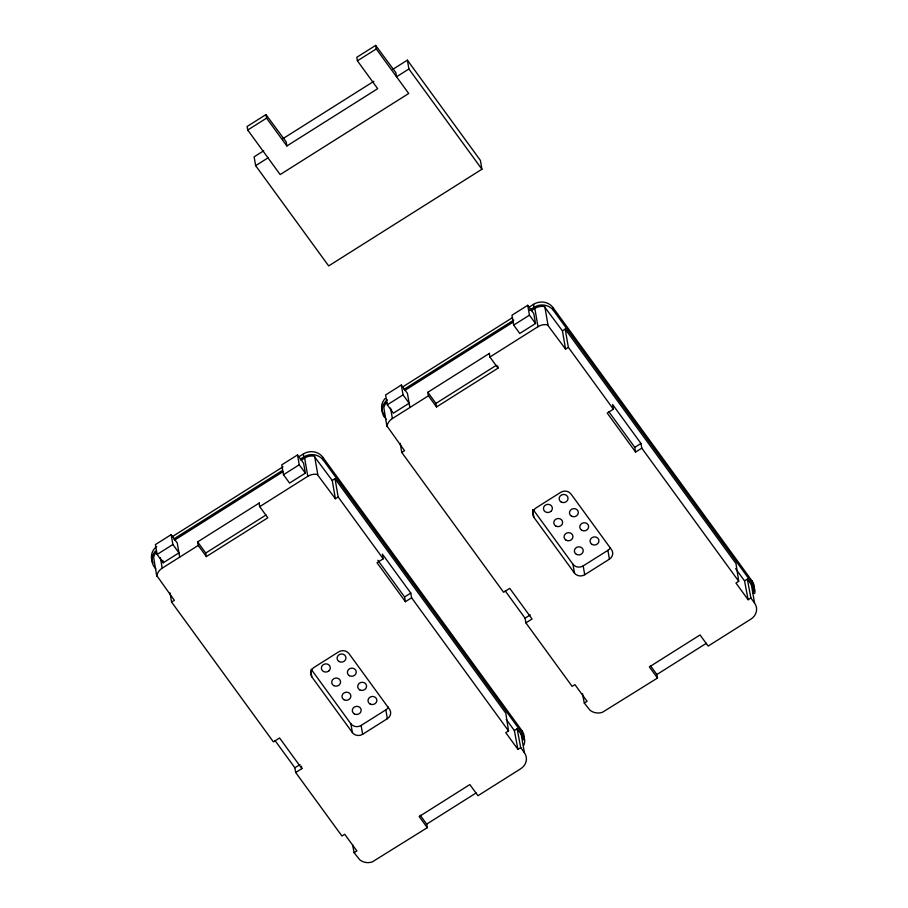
<?xml version="1.0" encoding="UTF-8"?>
<svg xmlns="http://www.w3.org/2000/svg" width="908" height="908" viewBox="0 0 908 908"><rect width="100%" height="100%" fill="white"/><g stroke="black" fill="none" stroke-linecap="round" stroke-linejoin="round"><path stroke-width="1.36" d="M420.188 815.225L426.681 824.146L427.293 827.676L372.201 861.953A12.587 11.509 -9.8 0 1 359.909 859.944L354.109 852.714L356.889 850.955L344.711 834.248L341.93 836.007L295.69 772.515L301.876 768.611L279.562 737.977L273.387 741.881L171.578 602.083L174.359 600.336L156.789 575.627A12.598 11.52 -9.8 0 1 162.203 568.17L198.228 545.436L197.615 541.906L259.416 502.919M650.378 665.609L656.87 674.519L657.483 678.049L602.39 712.326A12.587 11.509 -9.8 0 1 590.098 710.317L584.298 703.087L587.079 701.339L574.912 684.621L572.131 686.38L525.891 622.888L532.065 618.984L509.751 588.361L503.577 592.254L401.767 452.456L404.548 450.709L386.99 426A12.598 11.52 -9.8 0 1 392.392 418.543L428.417 395.809L427.816 392.279L489.605 353.291M265.965 114.601L247.124 126.484L247.725 130.026L280.175 174.574L408.714 93.49L376.264 48.941L375.651 45.4L356.81 57.295L357.411 60.825L377.694 88.678L286.86 145.984L266.577 118.131L265.965 114.601L286.145 141.852L286.86 145.984M247.725 130.026L266.577 118.131M357.411 60.825L376.264 48.941M263.706 150.785L254.127 156.834L255.647 165.665L328.662 265.919L481.921 169.24L480.389 160.398L407.374 60.144L393.005 69.212M282.865 138.697L373.858 81.3M255.647 165.665L268.008 157.867M407.374 60.144L408.906 68.985L396.546 76.783L395.831 72.663L375.651 45.4M401.359 385.015L385.594 394.957L387.307 404.82L393.391 413.174L409.145 403.243L403.061 394.878L401.359 385.015L407.442 393.368L409.883 407.51M527.73 305.292L511.964 315.235L513.678 325.098L519.762 333.452L535.516 323.509L533.813 313.646L527.73 305.292L529.432 315.155L535.516 323.509M402.244 387.183L512.033 317.914M528.74 307.381L533.507 304.362A14.074 12.882 -9.8 0 1 552.961 307.54L752.119 581.006A14.074 12.882 -9.8 0 1 754.128 590.654M171.169 534.642L155.404 544.584L157.107 554.447L163.19 562.801L178.955 552.859L172.872 544.505L171.169 534.642L177.253 542.995L179.693 557.137M297.54 454.919L281.775 464.851L283.478 474.725L289.561 483.079L305.326 473.136L303.624 463.273L297.54 454.919L299.243 464.783L305.326 473.136M403.946 389.373L513.735 320.115M529.25 310.32L534.018 307.313A14.074 12.882 -9.8 0 1 553.471 310.491L752.63 583.946L754.911 590.234A14.074 12.882 -9.8 0 1 754.639 593.605M172.043 536.81L283.035 466.791M298.539 457.008L303.317 453.989A14.074 12.882 -9.8 0 1 322.76 457.167L521.93 730.634A14.074 12.882 -9.8 0 1 524.132 739.169M404.752 390.485L513.349 321.977M531.248 310.684L534.835 308.425A12.598 11.52 -9.8 0 1 544.278 306.518L562.427 330.841L565.582 349.115L568.363 347.355L565.207 329.093L562.427 330.841M173.746 539L282.343 470.492M300.242 459.198L303.828 456.94A14.074 12.882 -9.8 0 1 323.271 460.118L522.441 733.573L524.711 739.861A14.074 12.882 -9.8 0 1 523.746 745.4M387.307 404.82L403.061 394.878M513.678 325.098L529.432 315.155M174.563 540.112L283.16 471.604M301.059 460.311L304.634 458.052A12.598 11.52 -9.8 0 1 314.089 456.134L332.237 480.468L335.392 498.742L338.173 496.982L335.018 478.72L332.237 480.468M157.107 554.447L172.872 544.505M283.478 474.725L299.243 464.783M428.417 395.809L436.532 406.954L498.015 368.16L489.911 357.026L537.99 326.698A12.598 11.52 -9.8 0 1 547.433 324.78L565.582 349.115M198.228 545.436L206.343 556.581L267.826 517.787L259.711 506.653L307.789 476.314A12.598 11.52 -9.8 0 1 317.244 474.407L335.392 498.742M436.532 406.954L435.919 403.413L496.222 365.379M206.343 556.581L205.73 553.04L266.033 514.995M613.388 409.179L607.214 413.072L635.6 452.059L641.786 448.166L640.969 443.456L612.571 404.469L613.388 409.179L568.363 347.355M383.199 558.806L377.013 562.699L405.411 601.686L411.596 597.793L410.779 593.072L382.381 554.084L383.199 558.806L338.173 496.982M635.6 452.059L634.794 447.349L640.969 443.456M405.411 601.686L404.593 596.976L410.779 593.072M533.212 509.672L572.948 564.231A7.412 6.776 -9.8 0 0 583.186 565.911L607.906 550.316A7.412 6.776 -9.8 0 0 610.448 547.615M584.707 574.741L609.427 559.146A7.412 6.776 -9.8 0 0 611.549 549.681L570.984 493.986A7.412 6.776 -9.8 0 0 560.758 492.318L536.038 507.913A7.412 6.776 -9.8 0 0 533.915 517.378L574.48 573.073A7.412 6.776 -9.8 0 0 584.707 574.741L583.186 565.911M525.891 622.888L525.074 618.178L530.227 614.92M311.138 669.219L350.874 723.778A7.412 6.776 -9.8 0 0 361.112 725.447L385.832 709.852A7.412 6.776 -9.8 0 0 388.374 707.15M295.69 772.515L294.884 767.793L300.026 764.547M362.644 734.288L387.353 718.693A7.412 6.776 -9.8 0 0 389.487 709.227L348.922 653.533A7.412 6.776 -9.8 0 0 338.684 651.853L313.964 667.448A7.412 6.776 -9.8 0 0 311.841 676.914L352.406 732.608A7.412 6.776 -9.8 0 0 362.644 734.288L361.112 725.447M565.207 329.093L735.979 563.562L738.726 581.279L735.945 583.027L748.113 599.734L750.893 597.986L747.341 579.156L744.56 580.916L748.113 599.734M335.018 478.72L505.79 713.189L508.537 730.906L505.756 732.654L517.923 749.361L520.704 747.613L517.14 728.784L514.359 730.543L517.923 749.361M656.87 674.519L706.367 643.295M426.681 824.146L476.178 792.922M408.906 68.985L481.921 169.24M747.341 579.156L751.393 584.729A12.598 11.52 -9.8 0 1 753.186 593.367M735.628 568.658L744.56 580.916M641.786 448.166L738.726 581.279M750.893 597.986L754.548 603.003A12.598 11.52 -9.8 0 1 750.939 619.097L708.149 646.087L700.045 634.942L649.368 666.915L657.483 678.049M608.905 411.801L634.794 447.349M427.816 392.279L435.919 403.413M384.05 415.183L386.059 419.439M505.245 590.949L525.074 618.178M517.14 728.784L521.203 734.356A12.598 11.52 -9.8 0 1 523.235 739.975M506.255 719.397L514.359 730.543M411.596 597.793L508.537 730.906M520.704 747.613L524.359 752.619A12.598 11.52 -9.8 0 1 520.749 768.724L477.96 795.714L469.845 784.569L419.178 816.542L427.293 827.676M377.876 560.281L404.593 596.976M197.615 541.906L205.73 553.04M155.87 569.066L154.201 566.774A14.074 12.882 -9.8 0 1 155.461 551.065M275.045 740.565L294.884 767.793M582.516 693.678L584.298 703.087M352.576 844.644L354.109 852.714M752.119 581.006L752.63 583.946M751.393 584.729L754.548 603.003M607.906 550.316L609.427 559.146M552.961 307.54L553.471 310.491M544.823 306.677L547.978 324.939M534.835 308.425L537.99 326.698M533.507 304.362L534.018 307.313M572.948 564.231L574.48 573.073M532.599 509.808L533.915 517.378M497.618 365.81L498.015 368.16M489.299 353.484L489.911 357.026M521.93 730.634L522.441 733.573M521.203 734.356L524.359 752.619M400.19 443.331L401.767 452.456M390.588 408.101L392.392 418.543M386.944 426.533L383.834 407.737A12.598 11.52 -9.8 0 1 386.751 402.312M385.832 709.852L387.353 718.693M322.76 457.167L323.271 460.118M314.633 456.304L317.789 474.566M350.874 723.778L352.406 732.608M304.634 458.052L307.789 476.314M303.317 453.989L303.828 456.94M310.752 670.603L311.841 676.914M259.109 503.111L259.711 506.653M301.467 766.261L301.876 768.611M170 592.947L171.578 602.083M162.77 560.338L163.19 562.801M160.398 557.728L162.203 568.17M156.755 576.16L153.634 557.364A12.598 11.52 -9.8 0 1 156.562 551.939M153.066 562.881A14.074 12.882 -9.8 0 1 156.732 546.525M384.39 417.147A14.074 12.882 -9.8 0 1 387.432 399.849M383.88 414.207A14.074 12.882 -9.8 0 1 385.14 398.487M550.952 511.306L549.805 512.055A4.449 4.063 -9.8 0 1 544.119 510.648A4.449 4.063 -9.8 0 1 545.209 505.257A4.449 4.063 -9.8 0 1 551.133 505.54L551.916 506.573A4.449 4.063 -9.8 0 1 550.952 511.306M328.878 670.842L327.731 671.591A4.449 4.063 -9.8 0 1 322.045 670.183A4.449 4.063 -9.8 0 1 323.146 664.792A4.449 4.063 -9.8 0 1 329.059 665.076L329.842 666.109A4.449 4.063 -9.8 0 1 328.878 670.842M344.041 699.75A4.449 4.063 -9.8 0 0 350.874 696.322A4.449 4.063 -9.8 0 0 344.404 692.69A4.449 4.063 -9.8 0 0 344.041 699.75M333.735 685.608A4.449 4.063 -9.8 0 0 340.568 682.18A4.449 4.063 -9.8 0 0 334.099 678.537A4.449 4.063 -9.8 0 0 333.735 685.608M354.347 713.904A4.449 4.063 -9.8 0 0 361.168 710.476A4.449 4.063 -9.8 0 0 354.71 706.833A4.449 4.063 -9.8 0 0 354.347 713.904M370.044 703.995A4.449 4.063 -9.8 0 0 376.865 700.567A4.449 4.063 -9.8 0 0 370.407 696.935A4.449 4.063 -9.8 0 0 370.044 703.995M359.738 689.853A4.449 4.063 -9.8 0 0 366.56 686.425A4.449 4.063 -9.8 0 0 360.101 682.782A4.449 4.063 -9.8 0 0 359.738 689.853M349.432 675.7A4.449 4.063 -9.8 0 0 356.265 672.283A4.449 4.063 -9.8 0 0 349.796 668.64A4.449 4.063 -9.8 0 0 349.432 675.7M339.127 661.557A4.449 4.063 -9.8 0 0 345.959 658.13A4.449 4.063 -9.8 0 0 339.501 654.498A4.449 4.063 -9.8 0 0 339.127 661.557M566.115 540.215A4.449 4.063 -9.8 0 0 572.937 536.787A4.449 4.063 -9.8 0 0 566.479 533.144A4.449 4.063 -9.8 0 0 566.115 540.215M555.809 526.061A4.449 4.063 -9.8 0 0 562.631 522.645A4.449 4.063 -9.8 0 0 556.173 519.001A4.449 4.063 -9.8 0 0 555.809 526.061M576.41 554.357A4.449 4.063 -9.8 0 0 583.242 550.94A4.449 4.063 -9.8 0 0 576.784 547.297A4.449 4.063 -9.8 0 0 576.41 554.357M592.107 544.459A4.449 4.063 -9.8 0 0 598.94 541.032A4.449 4.063 -9.8 0 0 592.47 537.388A4.449 4.063 -9.8 0 0 592.107 544.459M581.812 530.306A4.449 4.063 -9.8 0 0 588.634 526.89A4.449 4.063 -9.8 0 0 582.176 523.246A4.449 4.063 -9.8 0 0 581.812 530.306M571.507 516.164A4.449 4.063 -9.8 0 0 578.328 512.736A4.449 4.063 -9.8 0 0 571.87 509.104A4.449 4.063 -9.8 0 0 571.507 516.164M561.201 502.022A4.449 4.063 -9.8 0 0 568.033 498.594A4.449 4.063 -9.8 0 0 561.564 494.951A4.449 4.063 -9.8 0 0 561.201 502.022"/></g></svg>
